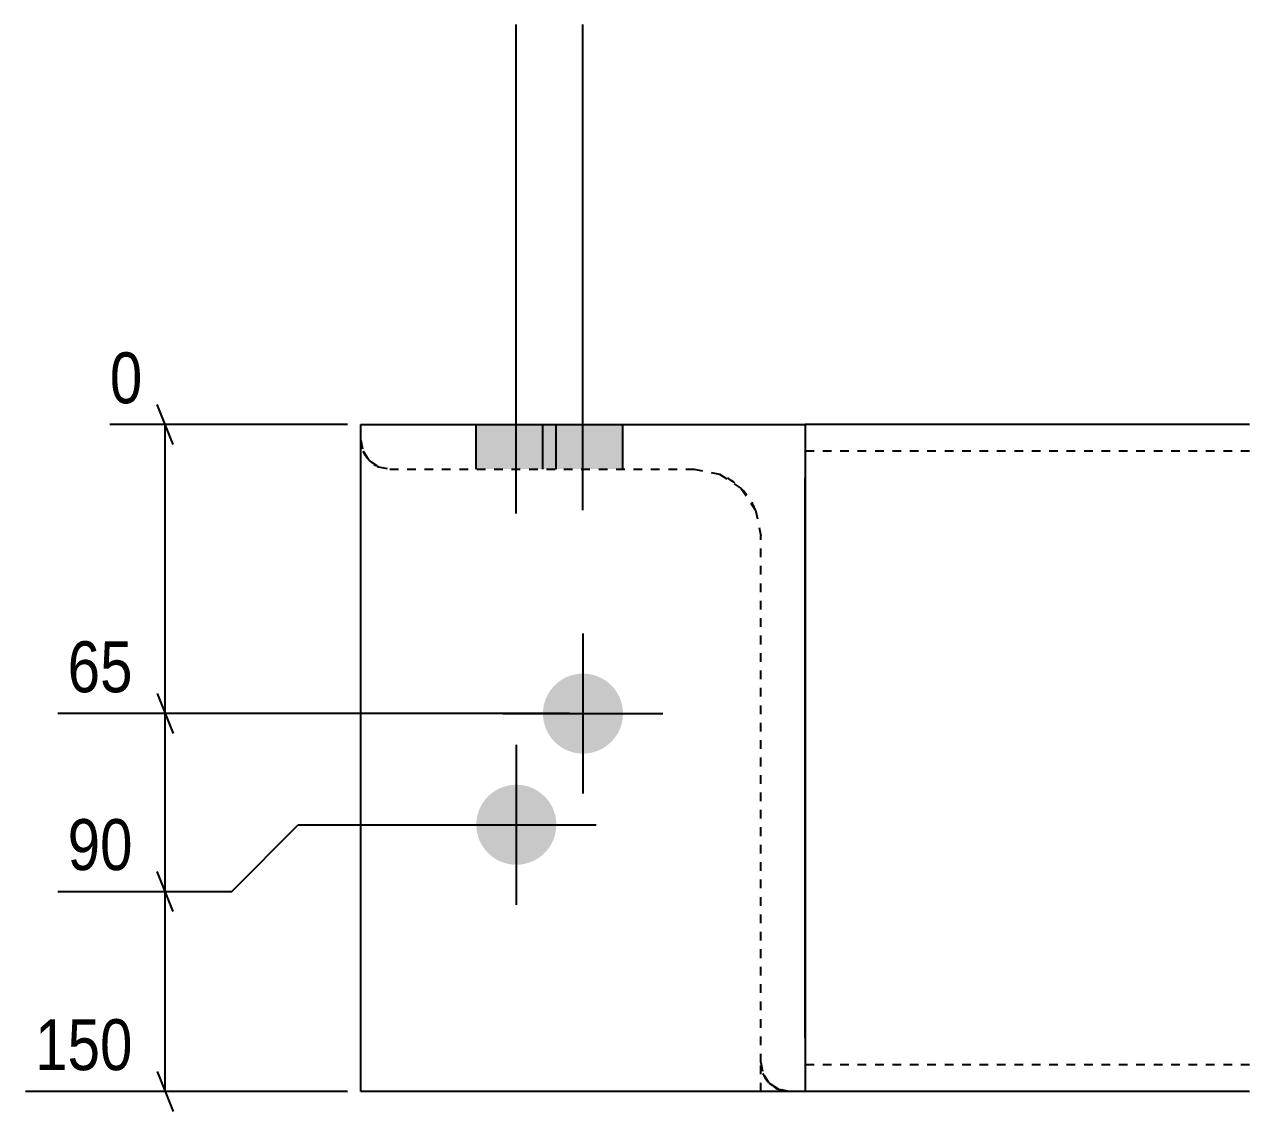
# Model space of a CAD drawing. Header units: millimetres. Extents: x 7 to 42212, y 5 to 1648.
# Drawn here: x 7 to 282.7, y 7.2 to 251.7 of the extents above; entities that cross this region are included whole.
import ezdxf

# ---------------------------------------------------------------- set-up
doc = ezdxf.new("R2010")
doc.units = ezdxf.units.MM
doc.linetypes.add('DXK_LINE_DOT2', pattern=[3.9198, 1.9599, -1.9599])
doc.layers.add('MÅLSÆTNING', color=7, linetype='Continuous')
doc.layers.add('STÅL', color=7, linetype='Continuous')
doc.styles.add('Arial Narrow', font='ARIALN.TTF', dxfattribs={"height": 0.2})

msp = doc.modelspace()

# ---------------------------------------------------------------- hatches: boundary and pattern name
at = {"layer": 'STÅL', "linetype": 'Continuous'}
for points in [[(126.67, 161.7), (108.67, 161.7), (108.67, 151.7), (126.67, 151.7)], [(141.67, 161.7), (123.67, 161.7), (123.67, 151.7), (141.67, 151.7)], [(132.67, 105.7, -1), (132.67, 87.7, -1)], [(117.67, 80.7, -1), (117.67, 62.7, -1)]]:
    msp.add_hatch(color=96, dxfattribs=at).paths.add_polyline_path(points)

# ---------------------------------------------------------------- linework, layer by layer
at = {"layer": 'MÅLSÆTNING', "color": 7, "linetype": 'Continuous'}
for p, q in [((40.41, 157.2), (36.81, 166.2)), ((79.67, 161.7), (26.2, 161.7)), ((38.61, 96.7), (38.61, 161.7)), ((36.81, 101.2), (40.41, 92.2)), ((36.81, 101.2), (40.41, 92.2)), ((129.67, 96.7), (14.51, 96.7)), ((129.67, 96.7), (14.51, 96.7)), ((38.61, 56.7), (38.61, 96.7)), ((53.61, 56.7), (68.61, 71.7)), ((53.61, 56.7), (68.61, 71.7)), ((68.61, 71.7), (114.67, 71.7)), ((68.61, 71.7), (114.67, 71.7)), ((40.41, 52.2), (36.81, 61.2)), ((40.41, 52.2), (36.81, 61.2)), ((14.51, 56.7), (53.61, 56.7)), ((14.51, 56.7), (53.61, 56.7)), ((38.61, 11.7), (38.61, 56.7)), ((36.81, 16.2), (40.41, 7.2)), ((79.67, 11.7), (7.2, 11.7))]:
    msp.add_line(p, q, dxfattribs=at)
at = {"layer": 'STÅL', "color": 96, "linetype": 'Continuous'}
for p, q in [((117.67, 141.7), (117.67, 251.7)), ((132.67, 142.46), (132.67, 251.7)), ((108.67, 151.7), (108.67, 161.7)), ((123.67, 151.7), (123.67, 161.7)), ((126.67, 151.7), (126.67, 161.7)), ((141.67, 151.7), (141.67, 161.7)), ((132.67, 114.7), (132.67, 78.7)), ((114.67, 96.7), (150.67, 96.7)), ((117.67, 89.7), (117.67, 53.7)), ((99.67, 71.7), (135.67, 71.7))]:
    msp.add_line(p, q, dxfattribs=at)
at = {"layer": 'STÅL', "color": 2, "linetype": 'Continuous'}
for p, q in [((82.67, 161.7), (182.67, 161.7)), ((82.67, 11.7), (82.67, 161.7)), ((82.67, 161.7), (182.67, 161.7)), ((182.67, 161.7), (182.67, 11.7)), ((282.67, 161.7), (182.67, 161.7)), ((182.67, 23.7), (182.67, 149.7)), ((182.67, 11.7), (82.67, 11.7)), ((282.67, 11.7), (182.67, 11.7))]:
    msp.add_line(p, q, dxfattribs=at)
at = {"layer": 'STÅL', "color": 7, "linetype": 'DXK_LINE_DOT2'}
for p, q in [((82.67, 158.2), (82.67, 161.7)), ((182.67, 161.7), (182.67, 11.7)), ((182.67, 161.7), (182.67, 161.7)), ((82.67, 158.2), (83.17, 155.71)), ((84.58, 153.6), (83.17, 155.71)), ((83.17, 155.71), (84.58, 153.6)), ((282.67, 155.7), (182.67, 155.7)), ((86.68, 152.19), (84.58, 153.6)), ((84.58, 153.6), (86.68, 152.19)), ((86.68, 152.19), (89.17, 151.7)), ((89.17, 151.7), (157.67, 151.7)), ((157.67, 151.7), (163.41, 150.56)), ((163.41, 150.56), (168.28, 147.31)), ((168.28, 147.31), (171.53, 142.44)), ((171.53, 142.44), (172.67, 136.7)), ((172.67, 18.2), (172.67, 136.7)), ((172.67, 11.7), (172.67, 18.2)), ((172.67, 18.2), (173.17, 15.71)), ((282.67, 17.7), (182.67, 17.7)), ((174.58, 13.6), (173.17, 15.71)), ((173.17, 15.71), (173.17, 15.71)), ((173.17, 15.71), (174.58, 13.6)), ((176.68, 12.19), (174.58, 13.6)), ((174.58, 13.6), (176.68, 12.19)), ((179.17, 11.7), (176.68, 12.19)), ((176.68, 12.19), (179.17, 11.7)), ((182.67, 11.7), (179.17, 11.7))]:
    msp.add_line(p, q, dxfattribs=at)
for centre, radius, start, end in [((89.17, 158.2), 6.5, 202.5, 247.5), ((157.67, 136.7), 15, 22.5, 67.5), ((179.17, 18.2), 6.5, 202.5, 247.5)]:
    msp.add_arc(centre, radius, start, end, dxfattribs=at)

# ---------------------------------------------------------------- wipeouts: each hides what was drawn before it
at = {"color": 0, "linetype": 'Continuous'}
for points in [[(33.72, 99.1), (33.72, 115.9), (14.3, 115.9), (14.3, 99.1)], [(33.72, 59.1), (33.72, 75.9), (14.3, 75.9), (14.3, 59.1)], [(33.72, 14.1), (33.72, 30.9), (6.99, 30.9), (6.99, 14.1)]]:
    msp.add_wipeout(points, dxfattribs=at).dxf.layer = 'MÅLSÆTNING'

# ---------------------------------------------------------------- next in the draw order: texts
at = {"layer": 'MÅLSÆTNING', "color": 3, "linetype": 'Continuous', "style": 'Arial Narrow'}
for s, p in [('65', (16.7, 101.5)), ('90', (16.7, 61.5)), ('150', (9.39, 16.5))]:
    msp.add_text(s, height=11.453, dxfattribs=at).set_placement(p)

# ---------------------------------------------------------------- next in the draw order: wipeouts: each hides what was drawn before it
at = {"color": 0, "linetype": 'Continuous'}
msp.add_wipeout([(35.91, 164.1), (35.91, 180.9), (23.8, 180.9), (23.8, 164.1)], dxfattribs=at).dxf.layer = 'MÅLSÆTNING'

# ---------------------------------------------------------------- next in the draw order: texts
at = {"layer": 'MÅLSÆTNING', "color": 3, "linetype": 'Continuous', "style": 'Arial Narrow'}
msp.add_text('0', height=11.45, dxfattribs=at).set_placement((26.2, 166.5))

doc.saveas('drawing.dxf')
